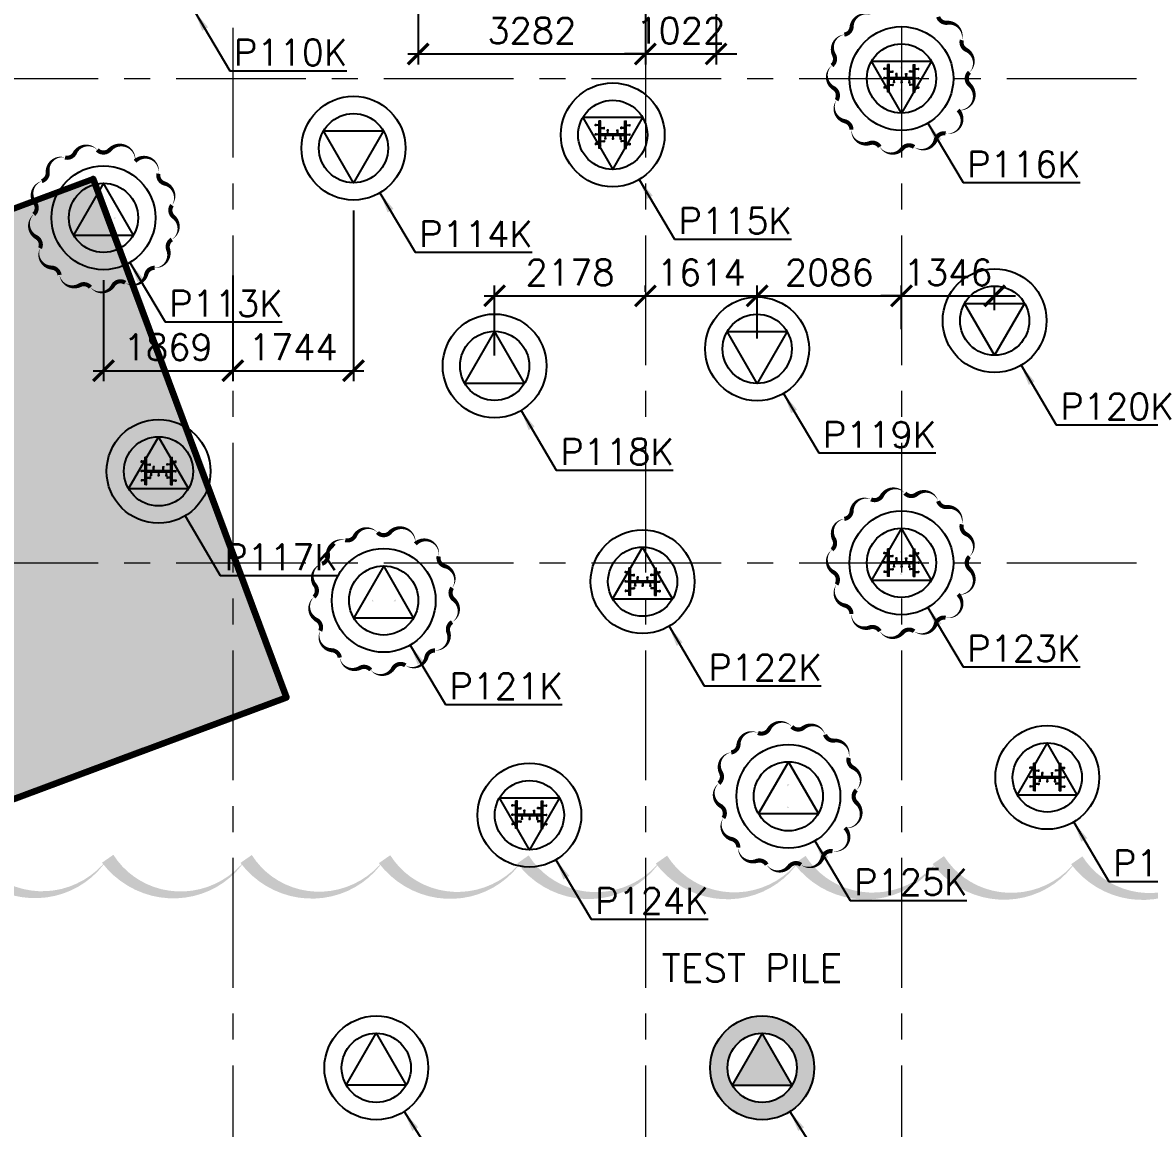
# Model space of a CAD drawing. Header units: millimetres. Extents: x -346728 to 1320345, y -537202 to -385966.
# Drawn here: x 148641 to 164921, y -477119 to -461132 of the extents above; entities that cross this region are included whole.
import ezdxf

# ---------------------------------------------------------------- set-up
doc = ezdxf.new("R2010")
doc.units = ezdxf.units.MM
doc.header["$LTSCALE"] = 100
doc.linetypes.add('X1326_GLB$0$CENTER', pattern=[2, 1.25, -0.25, 0.25, -0.25])
doc.layers.add('CL load', color=1, linetype='Continuous', plot=False)
for name, color, linetype in [('hach', 253, 'Continuous'), ('PILE MARK', 8, 'Continuous'), ('PL', 3, 'Continuous'), ('PLT', 6, 'Continuous'), ('XR_1326_csPL$0$SY', 1, 'Continuous')]:
    doc.layers.add(name, color=color, linetype=linetype)
for name, color, linetype, lineweight in [('KCMANH', 8, 'Continuous', 13), ('KINGPOST', 5, 'Continuous', 20), ('X1326_GLB$0$A-tim', 8, 'X1326_GLB$0$CENTER', 9)]:
    doc.layers.add(name, color=color, linetype=linetype, lineweight=lineweight)
doc.styles.add('simplex', font='simplex.shx')
doc.dimstyles.new('100', dxfattribs={"dimscale": 150, "dimtxt": 2.5, "dimasz": 2, "dimexe": 1, "dimexo": 1, "dimgap": 1, "dimtad": 1, "dimdec": 0, "dimzin": 0, "dimdsep": 46, "dimtxsty": 'simplex', "dimblk": 'ARCHTICK', "dimcen": 1, "dimdle": 1, "dimclrd": 256, "dimclre": 256, "dimclrt": 6, "dimadec": 0, "dimazin": 0, "dimtfac": 1, "dimtdec": 0, "dimtix": 1, "dimtmove": 2, "dimatfit": 3, "dimfxl": 1, "dimtolj": 1, "dimtzin": 0, "dimarcsym": 0})
pattern_1 = [(45, (188543.33, 11377564.439), (-8.980256121, 8.980256121), []), (135, (188543.33, 11377564.439), (-8.980256121, -8.980256121), [])]

# ---------------------------------------------------------------- blocks, each defined once
blk = doc.blocks.new('_ArchTick')
at = {"color": 0, "linetype": 'ByBlock', "const_width": 0.15}
blk.add_lwpolyline([(-0.5, -0.5), (0.5, 0.5)], dxfattribs=at)
blk = doc.blocks.new('*D498')
at = {"layer": 'CL load', "lineweight": -2, "transparency": 16777216}
for p, q in [((154357, -460217), (154357, -461737)), ((157639, -460233), (157639, -461737)), ((154207, -461587), (157789, -461587))]:
    blk.add_line(p, q, dxfattribs=at)
at = {"layer": 'DEFPOINTS', "color": 0, "transparency": 16777216}
for p in [(154357, -460067, 0), (157639, -460083, 0), (157639, -461587)]:
    blk.add_point(p, dxfattribs=at)
at = {"layer": 'CL load', "lineweight": -2, "transparency": 16777216, "xscale": 300, "yscale": 300, "zscale": 300, "rotation": 180}
blk.add_blockref('_ArchTick', (154357, -461587), dxfattribs=at)
at = {"layer": 'CL load', "lineweight": -2, "transparency": 16777216, "xscale": 300, "yscale": 300, "zscale": 300}
blk.add_blockref('_ArchTick', (157639, -461587), dxfattribs=at)
at = {"layer": 'CL load', "color": 6, "transparency": 16777216, "insert": (155998, -461250), "char_height": 375, "attachment_point": 5, "style": 'simplex'}
blk.add_mtext('\\A1;3282', dxfattribs=at)
blk = doc.blocks.new('*D499')
at = {"layer": 'CL load', "lineweight": -2, "transparency": 16777216}
for p, q in [((157639, -460233), (157639, -461737)), ((158661, -460217), (158661, -461737)), ((157639, -461587), (157339, -461587)), ((157639, -461587), (158661, -461587)), ((158661, -461587), (158961, -461587))]:
    blk.add_line(p, q, dxfattribs=at)
at = {"layer": 'DEFPOINTS', "color": 0, "transparency": 16777216}
for p in [(157639, -460083, 0), (158661, -460067), (158661, -461587)]:
    blk.add_point(p, dxfattribs=at)
at = {"layer": 'CL load', "lineweight": -2, "transparency": 16777216, "xscale": 300, "yscale": 300, "zscale": 300}
blk.add_blockref('_ArchTick', (157639, -461587), dxfattribs=at)
at = {"layer": 'CL load', "lineweight": -2, "transparency": 16777216, "xscale": 300, "yscale": 300, "zscale": 300, "rotation": 180}
blk.add_blockref('_ArchTick', (158661, -461587), dxfattribs=at)
at = {"layer": 'CL load', "color": 6, "transparency": 16777216, "insert": (158150, -461250), "char_height": 375, "attachment_point": 5, "style": 'simplex'}
blk.add_mtext('\\A1;1022', dxfattribs=at)
blk = doc.blocks.new('*D500')
at = {"layer": 'CL load', "lineweight": -2, "transparency": 16777216}
for p, q in [((151679, -464788), (151679, -466315)), ((149810, -464855), (149810, -466315)), ((149660, -466165), (151829, -466165))]:
    blk.add_line(p, q, dxfattribs=at)
at = {"layer": 'DEFPOINTS', "color": 0, "transparency": 16777216}
for p in [(151679, -464638, 0), (149810, -464705, 0), (151679, -466165)]:
    blk.add_point(p, dxfattribs=at)
at = {"layer": 'CL load', "lineweight": -2, "transparency": 16777216, "xscale": 300, "yscale": 300, "zscale": 300, "rotation": 180}
blk.add_blockref('_ArchTick', (149810, -466165), dxfattribs=at)
at = {"layer": 'CL load', "lineweight": -2, "transparency": 16777216, "xscale": 300, "yscale": 300, "zscale": 300}
blk.add_blockref('_ArchTick', (151679, -466165), dxfattribs=at)
at = {"layer": 'CL load', "color": 6, "transparency": 16777216, "insert": (150744, -465827), "char_height": 375, "attachment_point": 5, "style": 'simplex'}
blk.add_mtext('\\A1;1869', dxfattribs=at)
blk = doc.blocks.new('*D501')
at = {"layer": 'CL load', "lineweight": -2, "transparency": 16777216}
for p, q in [((153422, -463848), (153422, -466315)), ((151679, -464788), (151679, -466315)), ((151529, -466165), (153572, -466165))]:
    blk.add_line(p, q, dxfattribs=at)
at = {"layer": 'DEFPOINTS', "color": 0, "transparency": 16777216}
for p in [(153422, -463698, 0), (151679, -464638, 0), (153422, -466165)]:
    blk.add_point(p, dxfattribs=at)
at = {"layer": 'CL load', "lineweight": -2, "transparency": 16777216, "xscale": 300, "yscale": 300, "zscale": 300, "rotation": 180}
blk.add_blockref('_ArchTick', (151679, -466165), dxfattribs=at)
at = {"layer": 'CL load', "lineweight": -2, "transparency": 16777216, "xscale": 300, "yscale": 300, "zscale": 300}
blk.add_blockref('_ArchTick', (153422, -466165), dxfattribs=at)
at = {"layer": 'CL load', "color": 6, "transparency": 16777216, "insert": (152551, -465827), "char_height": 375, "attachment_point": 5, "style": 'simplex'}
blk.add_mtext('\\A1;1744', dxfattribs=at)
blk = doc.blocks.new('*D502')
at = {"layer": 'CL load', "lineweight": -2, "transparency": 16777216}
for p, q in [((155461, -465946), (155461, -464933)), ((157639, -465024), (157639, -464933)), ((155311, -465083), (157789, -465083))]:
    blk.add_line(p, q, dxfattribs=at)
at = {"layer": 'DEFPOINTS', "color": 0, "transparency": 16777216}
for p in [(157639, -465083), (157639, -465174, 0), (155461, -466096, 0)]:
    blk.add_point(p, dxfattribs=at)
at = {"layer": 'CL load', "lineweight": -2, "transparency": 16777216, "xscale": 300, "yscale": 300, "zscale": 300, "rotation": 180}
blk.add_blockref('_ArchTick', (155461, -465083), dxfattribs=at)
at = {"layer": 'CL load', "lineweight": -2, "transparency": 16777216, "xscale": 300, "yscale": 300, "zscale": 300}
blk.add_blockref('_ArchTick', (157639, -465083), dxfattribs=at)
at = {"layer": 'CL load', "color": 6, "transparency": 16777216, "insert": (156550, -464745), "char_height": 375, "attachment_point": 5, "style": 'simplex'}
blk.add_mtext('\\A1;2178', dxfattribs=at)
blk = doc.blocks.new('*D503')
at = {"layer": 'CL load', "lineweight": -2, "transparency": 16777216}
for p, q in [((157639, -465024), (157639, -464933)), ((159253, -465699), (159253, -464933)), ((157489, -465083), (159403, -465083))]:
    blk.add_line(p, q, dxfattribs=at)
at = {"layer": 'DEFPOINTS', "color": 0, "transparency": 16777216}
for p in [(159253, -465083), (157639, -465174, 0), (159253, -465849)]:
    blk.add_point(p, dxfattribs=at)
at = {"layer": 'CL load', "lineweight": -2, "transparency": 16777216, "xscale": 300, "yscale": 300, "zscale": 300, "rotation": 180}
blk.add_blockref('_ArchTick', (157639, -465083), dxfattribs=at)
at = {"layer": 'CL load', "lineweight": -2, "transparency": 16777216, "xscale": 300, "yscale": 300, "zscale": 300}
blk.add_blockref('_ArchTick', (159253, -465083), dxfattribs=at)
at = {"layer": 'CL load', "color": 6, "transparency": 16777216, "insert": (158446, -464745), "char_height": 375, "attachment_point": 5, "style": 'simplex'}
blk.add_mtext('\\A1;1614', dxfattribs=at)
blk = doc.blocks.new('*D504')
at = {"layer": 'CL load', "lineweight": -2, "transparency": 16777216}
for p, q in [((159253, -465699), (159253, -464933)), ((161339, -465563), (161339, -464933)), ((159103, -465083), (161489, -465083))]:
    blk.add_line(p, q, dxfattribs=at)
at = {"layer": 'DEFPOINTS', "color": 0, "transparency": 16777216}
for p in [(161339, -465083), (161339, -465713, 0), (159253, -465849)]:
    blk.add_point(p, dxfattribs=at)
at = {"layer": 'CL load', "lineweight": -2, "transparency": 16777216, "xscale": 300, "yscale": 300, "zscale": 300, "rotation": 180}
blk.add_blockref('_ArchTick', (159253, -465083), dxfattribs=at)
at = {"layer": 'CL load', "lineweight": -2, "transparency": 16777216, "xscale": 300, "yscale": 300, "zscale": 300}
blk.add_blockref('_ArchTick', (161339, -465083), dxfattribs=at)
at = {"layer": 'CL load', "color": 6, "transparency": 16777216, "insert": (160296, -464745), "char_height": 375, "attachment_point": 5, "style": 'simplex'}
blk.add_mtext('\\A1;2086', dxfattribs=at)
blk = doc.blocks.new('*D505')
at = {"layer": 'CL load', "lineweight": -2, "transparency": 16777216}
for p, q in [((161339, -465563), (161339, -464933)), ((162685, -465292), (162685, -464933)), ((161339, -465083), (161039, -465083)), ((161339, -465083), (162685, -465083)), ((162685, -465083), (162985, -465083))]:
    blk.add_line(p, q, dxfattribs=at)
at = {"layer": 'DEFPOINTS', "color": 0, "transparency": 16777216}
for p in [(162685, -465083), (162685, -465442), (161339, -465713, 0)]:
    blk.add_point(p, dxfattribs=at)
at = {"layer": 'CL load', "lineweight": -2, "transparency": 16777216, "xscale": 300, "yscale": 300, "zscale": 300}
blk.add_blockref('_ArchTick', (161339, -465083), dxfattribs=at)
at = {"layer": 'CL load', "lineweight": -2, "transparency": 16777216, "xscale": 300, "yscale": 300, "zscale": 300, "rotation": 180}
blk.add_blockref('_ArchTick', (162685, -465083), dxfattribs=at)
at = {"layer": 'CL load', "color": 6, "transparency": 16777216, "insert": (162012, -464745), "char_height": 375, "attachment_point": 5, "style": 'simplex'}
blk.add_mtext('\\A1;1346', dxfattribs=at)
blk = doc.blocks.new('LVL-KHUNGTEN')
blk.add_lwpolyline([(61072.9, 41092.8), (119123.5, 41092.8), (119123.5, 61.9), (61072.9, 61.9)], close=True)
blk = doc.blocks.new('MB HANG RAO TAM')
at = {"layer": 'XR_1326_csPL$0$SY', "lineweight": 100}
h = blk.add_hatch(dxfattribs=at)
h.set_pattern_fill('AR-CONC', color=256, scale=100, style=0)
h.set_pattern_definition([(50, (-45059.7, 631401.8), (717.2602, -62.75213), [75, -825]), (355, (-45059.7, 631401.8), (-138.7513, 752.1921), [60, -660]), (100.4514, (-44999.9, 631396.56), (578.5094, 689.43954), [63.7402, -701.1421]), (46.1842, (-45059.7, 631601.8), (1067.241, -165.519), [112.5, -1237.5]), (96.6356, (-44970.8, 631588), (934.6627, 974.1179), [95.6103, -1051.713]), (351.1842, (-45059.7, 631601.8), (934.662, 974.1186), [90, -990]), (21, (-44959.7, 631551.8), (596.90705, -402.6189), [75, -825]), (326, (-44959.7, 631551.8), (243.3153, 725.15005), [60, -660]), (71.4514, (-44909.95, 631518.24), (840.2226, 322.5305), [63.7402, -701.1421]), (37.5, (-45059.7, 631401.8), (12.15986, 332.89385), [0, -652, 0, -670, 0, -662.5]), (7.5, (-45059.7, 631401.8), (263.06954, 394.41171), [0, -382, 0, -637, 0, -252.5]), (327.5, (-45282.7, 631401.8), (533.82244, -22.55487), [0, -250, 0, -780, 0, -1035]), (317.5, (-45382.7, 631401.8), (583.18617, 100.10498), [0, -325, 0, -518, 0, -735])])
h.paths.add_polyline_path([(-10070, 17145), (1773, 21557), (4566, 14061), (-7277, 9648)])
h.paths.add_polyline_path([(469, 13601), (-1592, 12833), (-3687, 18455), (-1626, 19223)], flags=16)
h.paths.add_polyline_path([(-5376, 11423), (-6689, 10934), (-8784, 16556), (-7471, 17045)], flags=16)
at = {"lineweight": 100}
blk.add_line((2505, 13293, -1667), (-6687, 9868, -1667), dxfattribs=at)
at = {"layer": 'XR_1326_csPL$0$SY', "lineweight": 100}
blk.add_line((1773, 21557, -1667), (4567, 14061, -1667), dxfattribs=at)
blk.add_line((1773, 21557, -1667), (4567, 14061, -1667), dxfattribs=at)
at = {"layer": 'XR_1326_csPL$0$SY', "lineweight": 100, "elevation": -5737}
blk.add_lwpolyline([(-10070, 17145), (1773, 21557), (4566, 14061), (-7277, 9648)], close=True, dxfattribs=at)
at = {"layer": 'XR_1326_csPL$0$SY', "lineweight": 100}
for points, elevation in [([(-3193, 19707), (1773, 21557), (4567, 14061), (-6687, 9868)], -1667), ([(-1243, 11896), (4566, 14061), (1773, 21557)], 411)]:
    blk.add_lwpolyline(points, dxfattribs=dict(at, elevation=elevation))
blk = doc.blocks.new('KP50 TOI SAN L1')
at = {"ltscale": 0.1}
h = blk.add_hatch(color=3, dxfattribs=at)
h.dxf.hatch_style = 1
h.paths.add_polyline_path([(14, 171), (-14, 171), (-14, 142)])
h.paths.add_polyline_path([(-14, -142), (-14, -171), (14, -171)])
at = {"layer": 'KCMANH', "linetype": 'ByBlock'}
h = blk.add_hatch(dxfattribs=at)
h.set_pattern_fill('ANSI37', color=3, scale=4, style=0)
h.set_pattern_definition(pattern_1)
h.paths.add_polyline_path([(-200, 200), (-200, 171), (200, 171), (200, 200)])
h = blk.add_hatch(dxfattribs=at)
h.set_pattern_fill('ANSI37', color=3, scale=4, style=0)
h.set_pattern_definition([(45, (188728.93, 11377564.439), (-8.980256121, 8.980256121), []), (135, (188728.93, 11377564.439), (-8.980256121, -8.980256121), [])])
h.paths.add_polyline_path([(14, 171), (-14, 142), (-14, -142), (14, -171)])
h = blk.add_hatch(dxfattribs=at)
h.set_pattern_fill('ANSI37', color=3, scale=4, style=0)
h.set_pattern_definition(pattern_1)
h.paths.add_polyline_path([(-200, -171), (-200, -200), (200, -200), (200, -171)])
at = {"layer": 'KCMANH', "color": 3, "linetype": 'ByBlock'}
blk.add_line((-200, 200), (200, 200), dxfattribs=at)
at = {"layer": 'KCMANH', "linetype": 'ByBlock'}
for p, q in [((-125, 253), (-146, 253)), ((-146, 240), (-146, 253)), ((-125, 240), (-146, 240)), ((-142, 200), (-142, 240)), ((-129, 200), (-129, 240)), ((-125, 240), (-125, 253)), ((-102, 171), (-102, 131)), ((-89, 171), (-89, 131)), ((-10, 253), (10, 253)), ((-10, 240), (-10, 253)), ((-10, 240), (10, 240)), ((-6, 200), (-6, 240)), ((6, 200), (6, 240)), ((10, 240), (10, 253)), ((89, 171), (89, 131)), ((102, 171), (102, 131)), ((125, 253), (146, 253)), ((125, 240), (125, 253)), ((125, 240), (146, 240)), ((129, 200), (129, 240)), ((142, 200), (142, 240)), ((146, 240), (146, 253)), ((-85, 131), (-106, 131)), ((-106, 131), (-106, 118)), ((-85, 118), (-106, 118)), ((-85, 131), (-85, 118)), ((-67, 100), (-67, 120)), ((-54, 120), (-67, 120)), ((-54, 100), (-67, 100)), ((-67, 10), (-67, -10)), ((-54, 10), (-67, 10)), ((-54, 100), (-54, 120)), ((-14, 116), (-54, 116)), ((-14, 104), (-54, 104)), ((-54, 10), (-54, -10)), ((-14, 6), (-54, 6)), ((14, 76), (54, 76)), ((14, 64), (54, 64)), ((54, 60), (54, 80)), ((54, 80), (67, 80)), ((54, 60), (67, 60)), ((67, 60), (67, 80)), ((85, 131), (106, 131)), ((85, 131), (85, 118)), ((85, 118), (106, 118)), ((106, 131), (106, 118)), ((-85, -118), (-106, -118)), ((-106, -131), (-106, -118)), ((-85, -131), (-106, -131)), ((-102, -171), (-102, -131)), ((-89, -171), (-89, -131)), ((-85, -131), (-85, -118)), ((-54, -10), (-67, -10)), ((-67, -100), (-67, -120)), ((-54, -100), (-67, -100)), ((-54, -120), (-67, -120)), ((-14, -6), (-54, -6)), ((-54, -100), (-54, -120)), ((-14, -104), (-54, -104)), ((-14, -116), (-54, -116)), ((14, -64), (54, -64)), ((14, -76), (54, -76)), ((54, -60), (54, -80)), ((54, -60), (67, -60)), ((54, -80), (67, -80)), ((67, -60), (67, -80)), ((85, -118), (106, -118)), ((85, -131), (85, -118)), ((85, -131), (106, -131)), ((89, -171), (89, -131)), ((102, -171), (102, -131)), ((106, -131), (106, -118)), ((-125, -240), (-146, -240)), ((-146, -240), (-146, -253)), ((-125, -253), (-146, -253)), ((-142, -200), (-142, -240)), ((-129, -200), (-129, -240)), ((-125, -240), (-125, -253)), ((-10, -240), (10, -240)), ((-10, -240), (-10, -253)), ((-10, -253), (10, -253)), ((-6, -200), (-6, -240)), ((6, -200), (6, -240)), ((10, -240), (10, -253)), ((125, -240), (146, -240)), ((125, -240), (125, -253)), ((125, -253), (146, -253)), ((129, -200), (129, -240)), ((142, -200), (142, -240)), ((146, -240), (146, -253))]:
    blk.add_line(p, q, dxfattribs=at)
at = {"layer": 'KINGPOST', "color": 3, "linetype": 'ByBlock'}
for p, q in [((-200, 171), (-200, 200)), ((-200, 171), (200, 171)), ((-14, 171), (-14, -171)), ((-14, 142), (14, 171)), ((14, 171), (14, -171)), ((200, 171), (200, 200)), ((-14, -142), (14, -171)), ((-200, -171), (200, -171)), ((-200, -171), (-200, -200)), ((-200, -200), (200, -200)), ((200, -171), (200, -200))]:
    blk.add_line(p, q, dxfattribs=at)
at = {"layer": 'KINGPOST', "color": 6, "linetype": 'ByBlock'}
blk.add_lwpolyline([(-14, 0), (14, 0)], dxfattribs=at)
blk = doc.blocks.new('B1 Kingpost Layout Plan1')
at = {"layer": 'KCMANH', "linetype": 'ByBlock', "rotation": 90}
for p in [(10975, -47171, 0), (6804, -47986, 0), (242, -52850, 0), (10975, -54172, 0), (7235, -54448, 0), (13081, -57274, 0), (5600, -57819, 0)]:
    blk.add_blockref('KP50 TOI SAN L1', p, dxfattribs=at)

msp = doc.modelspace()

# ---------------------------------------------------------------- hatches: boundary and pattern name
at = {"ltscale": 0.1}
h = msp.add_hatch(color=6, dxfattribs=at)
h.dxf.hatch_style = 1
h.paths.add_polyline_path([(161353, -461770.4), (161324.2, -461770.4), (161324.2, -461799.2)])
h.paths.add_polyline_path([(161324.2, -462084), (161324.2, -462112.8), (161353, -462112.8)])
h = msp.add_hatch(color=6, dxfattribs=at)
h.dxf.hatch_style = 1
h.paths.add_polyline_path([(149638.9, -463940.7), (149638.9, -463969.5), (149667.7, -463969.5)])
h.paths.add_polyline_path([(149952.5, -463969.5), (149981.3, -463969.5), (149981.3, -463940.7)])
h = msp.add_hatch(color=6, dxfattribs=at)
h.dxf.hatch_style = 1
h.paths.add_polyline_path([(161353, -468770.6), (161324.2, -468770.6), (161324.2, -468799.4)])
h.paths.add_polyline_path([(161324.2, -469084.2), (161324.2, -469113), (161353, -469113)])
h = msp.add_hatch(color=6, dxfattribs=at)
h.dxf.hatch_style = 1
h.paths.add_polyline_path([(153687.2, -469471.7), (153687.2, -469500.5), (153716, -469500.5)])
h.paths.add_polyline_path([(154000.8, -469500.5), (154029.6, -469500.5), (154029.6, -469471.7)])
h = msp.add_hatch(color=6, dxfattribs=at)
h.dxf.hatch_style = 1
h.paths.add_polyline_path([(159719.1, -472145.9), (159690.3, -472145.9), (159690.3, -472174.7)])
h.paths.add_polyline_path([(159690.3, -472459.5), (159690.3, -472488.3), (159719.1, -472488.3)])
at = {"layer": 'hach'}
h = msp.add_hatch(dxfattribs=at)
h.set_pattern_fill('ANSI31', color=256, scale=70)
h.set_pattern_definition([(45, (121918.56, -508591.22), (-157.15448, 157.15448), [])])
h.paths.add_polyline_path([(142200.7, -410142.2), (128621.2, -428107.5), (155914.1, -501359), (162214.1, -503970.9), (238136.4, -469396.6), (242695.2, -462329.4), (242687.2, -415142.7), (237685.1, -410142.2)])
h.paths.add_polyline_path([(142797.9, -411342.2), (129975.7, -428305.7), (156856.2, -500450.6), (162191.6, -502662.6), (237318.8, -468450.4), (241495.1, -461976.1), (241487, -415639.4), (237188.2, -411342.2)], flags=16)
h = msp.add_hatch(dxfattribs=at)
h.set_pattern_fill('AR-CONC', color=256, scale=4)
h.set_pattern_definition([(50, (121918.56, -508591.2), (728.7387, -63.7563), [76.2, -838.2]), (355, (121918.56, -508591.2), (-140.9737, 764.2274), [60.96, -670.5623]), (100.45144, (121979.3, -508596.54), (587.765, 700.471), [64.76, -712.361]), (46.1842, (121918.6, -508388), (1084.316, -168.1693), [114.3, -1257.3]), (96.63556, (122008.9, -508402), (949.6165, 989.7045), [97.14, -1068.5424]), (351.18415, (121918.6, -508388), (949.6165, 989.7045), [91.44, -1005.839]), (21, (122020.16, -508438.8), (606.4576, -409.0608), [76.2, -838.2]), (326, (122020.16, -508438.8), (247.208, 736.752), [60.96, -670.56]), (71.45144, (122070.7, -508472.9), (853.6657, 327.691), [64.76, -712.3598]), (37.5, (121918.56, -508591.22), (12.3544, 338.22016), [0, -662.432, 0, -680.72, 0, -673.1]), (7.5, (121918.56, -508591.22), (267.27865, 400.7223), [0, -388.112, 0, -647.192, 0, -256.54]), (327.5, (121692, -508591.22), (542.3624, -22.91498), [0, -254, 0, -792.48, 0, -1051.56]), (317.5, (121590.4, -508591.2), (592.5167, 101.706), [0, -330.2, 0, -526.288, 0, -746.76])])
h.paths.add_polyline_path([(142200.7, -410142.2), (128621.2, -428107.5), (155914.1, -501359), (162214.1, -503970.9), (238136.4, -469396.6), (242695.2, -462329.4), (242687.2, -415142.7), (237685.1, -410142.2)])
h.paths.add_polyline_path([(142797.9, -411342.2), (129975.7, -428305.7), (156856.2, -500450.6), (162191.6, -502662.6), (237318.8, -468450.4), (241495.1, -461976.1), (241487, -415639.4), (237188.2, -411342.2)], flags=16)
at = {"layer": 'PL'}
h = msp.add_hatch(color=6, dxfattribs=at)
h.dxf.hatch_style = 1
h.paths.add_polyline_path([(158576.1, -476241.8, 1), (160076.1, -476241.8, 1)])
h.paths.add_polyline_path([(159826.1, -476241.8, -1), (158826.1, -476241.8, -1)], flags=16)
h.paths.add_polyline_path([(159326.1, -475741.8), (159759.1, -476491.8), (158893.1, -476491.8)], flags=0)
h = msp.add_hatch(color=8, dxfattribs=at)
h.dxf.hatch_style = 1
h.paths.add_polyline_path([(158576.1, -476241.8, 1), (160076.1, -476241.8, 1)])
h.paths.add_polyline_path([(159826.1, -476241.8, -1), (158826.1, -476241.8, -1)], flags=16)
h.paths.add_polyline_path([(159326.1, -475741.8), (159759.1, -476491.8), (158893.1, -476491.8)], flags=0)
h = msp.add_hatch(color=6, dxfattribs=at)
h.dxf.hatch_style = 1
h.paths.add_polyline_path([(159326.1, -475741.8), (158893.1, -476491.8), (159759.1, -476491.8)])
h = msp.add_hatch(color=8, dxfattribs=at)
h.dxf.hatch_style = 1
h.paths.add_polyline_path([(159326.1, -475741.8), (158893.1, -476491.8), (159759.1, -476491.8)])

# ---------------------------------------------------------------- linework, layer by layer
at = {"color": 6, "elevation": -2718.3}
msp.add_lwpolyline([(160899.8, -461025, 0, 60, 0.520567), (160618.5, -461193.9, 60, 60, -0.3534934), (160512.9, -461307.2, 0, 60, 0.5205671), (160364.4, -461599.9, 60, 60, -0.3571345), (160334.1, -461753, 0, 60, 0.520567), (160359.8, -462080.7, 60, 60, -0.4289707), (160400.1, -462254.6, 0, 60, 0.520567), (160520.9, -462559.4, 60, 60, -0.3534582), (160615.5, -462681.9, 0, 60, 0.520567), (160880.2, -462876, 60, 60, -0.3534893), (161025.5, -462929.4, 0, 60, 0.5205671), (161352.7, -462953, 60, 60, -0.3982747), (161520.7, -462931, 0, 60, 0.520567), (161835.3, -462822.6, 60, 60, -0.3869502), (161976.4, -462735.5, 0, 60, 0.7314349), (162157, -462399.2, 0, 60, 0.7206829), (162321.6, -462032.2, 60, 60, -0.4358983), (162320.7, -461851.8, 0, 60, 0.5205671), (162274, -461527.3, 60, 60, -0.3534527), (162210.4, -461386.2, 0, 60, 0.5205671), (161998, -461135.9, 60, 60, -0.3534915), (161869, -461050.2, 0, 60, 0.5205671)], format="xyseb", dxfattribs=at)
for points in [[(149720.3, -462973, 0, 60, 0.5205671), (149395.8, -463019.7, 60, 60, -0.3534527), (149254.7, -463083.3, 0, 60, 0.5205671), (149004.4, -463295.7, 60, 60, -0.3534915), (148918.7, -463424.7, 0, 60, 0.5205671), (148819.8, -463737.5, 60, 60, -0.3944899), (148803.4, -463904.9, 0, 60, 0.520567), (148840.1, -464235.7, 60, 60, -0.3907151), (148893.6, -464393.9, 0, 60, 0.520567), (149062.4, -464675.3, 60, 60, -0.3534934), (149175.7, -464780.8, 0, 60, 0.5205671), (149468.4, -464929.3, 60, 60, -0.3571345), (149621.5, -464959.6, 0, 60, 0.520567), (149949.2, -464933.9, 60, 60, -0.4289707), (150123.1, -464893.6, 0, 60, 0.520567), (150427.9, -464772.8, 60, 60, -0.3534582), (150550.4, -464678.2, 0, 60, 0.520567), (150744.5, -464413.5, 60, 60, -0.3534893), (150797.9, -464268.2, 0, 60, 0.5205671), (150821.5, -463941, 60, 60, -0.3982747), (150799.6, -463773.1, 0, 60, 0.520567), (150691.1, -463458.4, 60, 60, -0.3869502), (150604, -463317.3, 0, 60, 0.7314349), (150267.7, -463136.7, 0, 60, 0.7206829), (149900.7, -462972.1, 60, 60, -0.4358983)], [(162320.7, -468852, 0, 60, 0.5205671), (162274, -468527.5, 60, 60, -0.3534527), (162210.4, -468386.4, 0, 60, 0.5205671), (161998, -468136.2, 60, 60, -0.3534915), (161869, -468050.5, 0, 60, 0.5205671), (161556.2, -467951.6, 60, 60, -0.3944899), (161388.9, -467935.1, 0, 60, 0.520567), (161058, -467971.9, 60, 60, -0.3907151), (160899.8, -468025.3, 0, 60, 0.520567), (160618.5, -468194.1, 60, 60, -0.3534934), (160512.9, -468307.4, 0, 60, 0.5205671), (160364.4, -468600.1, 60, 60, -0.3571345), (160334.1, -468753.2, 0, 60, 0.520567), (160359.8, -469080.9, 60, 60, -0.4289707), (160400.1, -469254.8, 0, 60, 0.520567), (160520.9, -469559.6, 60, 60, -0.3534582), (160615.5, -469682.1, 0, 60, 0.520567), (160880.2, -469876.2, 60, 60, -0.3534893), (161025.5, -469929.7, 0, 60, 0.5205671), (161352.7, -469953.2, 60, 60, -0.3982747), (161520.7, -469931.3, 0, 60, 0.520567), (161835.3, -469822.9, 60, 60, -0.3869502), (161976.4, -469735.7, 0, 60, 0.7314349), (162157, -469399.4, 0, 60, 0.7206829), (162321.6, -469032.5, 60, 60, -0.4358983)], [(153768.6, -468504, 0, 60, 0.5205671), (153444.1, -468550.7, 60, 60, -0.3534527), (153303, -468614.3, 0, 60, 0.5205671), (153052.7, -468826.7, 60, 60, -0.3534915), (152967, -468955.6, 0, 60, 0.5205671), (152868.1, -469268.4, 60, 60, -0.3944899), (152851.7, -469435.8, 0, 60, 0.520567), (152888.4, -469766.7, 60, 60, -0.3907151), (152941.9, -469924.9, 0, 60, 0.520567), (153110.7, -470206.2, 60, 60, -0.3534934), (153224, -470311.7, 0, 60, 0.5205671), (153516.7, -470460.2, 60, 60, -0.3571345), (153669.8, -470490.6, 0, 60, 0.520567), (153997.5, -470464.8, 60, 60, -0.4289707), (154171.4, -470424.5, 0, 60, 0.520567), (154476.2, -470303.8, 60, 60, -0.3534582), (154598.7, -470209.1, 0, 60, 0.520567), (154792.8, -469944.5, 60, 60, -0.3534893), (154846.2, -469799.2, 0, 60, 0.5205671), (154869.8, -469472, 60, 60, -0.3982747), (154847.9, -469304, 0, 60, 0.520567), (154739.5, -468989.4, 60, 60, -0.3869502), (154652.3, -468848.3, 0, 60, 0.7314349), (154316, -468667.7, 0, 60, 0.7206829), (153949.1, -468503.1, 60, 60, -0.4358983)], [(160686.8, -472227.3, 0, 60, 0.5205671), (160640.1, -471902.9, 60, 60, -0.3534527), (160576.5, -471761.7, 0, 60, 0.5205671), (160364.1, -471511.5, 60, 60, -0.3534915), (160235.1, -471425.8, 0, 60, 0.5205671), (159922.3, -471326.9, 60, 60, -0.3944899), (159755, -471310.5, 0, 60, 0.520567), (159424.1, -471347.2, 60, 60, -0.3907151), (159265.9, -471400.6, 0, 60, 0.520567), (158984.6, -471569.5, 60, 60, -0.3534934), (158879, -471682.8, 0, 60, 0.5205671), (158730.5, -471975.4, 60, 60, -0.3571345), (158700.2, -472128.5, 0, 60, 0.520567), (158725.9, -472456.3, 60, 60, -0.4289707), (158766.2, -472630.2, 0, 60, 0.520567), (158887, -472934.9, 60, 60, -0.3534582), (158981.6, -473057.5, 0, 60, 0.520567), (159246.3, -473251.5, 60, 60, -0.3534893), (159391.6, -473305, 0, 60, 0.5205671), (159718.8, -473328.6, 60, 60, -0.3982747), (159886.8, -473306.6, 0, 60, 0.520567), (160201.4, -473198.2, 60, 60, -0.3869502), (160342.5, -473111.1, 0, 60, 0.7314349), (160523.1, -472774.8, 0, 60, 0.7206829), (160687.7, -472407.8, 60, 60, -0.4358983)]]:
    msp.add_lwpolyline(points, format="xyseb", close=True, dxfattribs=at)
at = {"elevation": -1404.9}
msp.add_lwpolyline([(165871, -473245.3, 0, 200, -0.5205671), (163871, -473242.1, 0, 200, -0.5205671), (161871, -473238.9, 0, 200, -0.5205671), (159871, -473235.7, 0, 200, -0.5205671), (157871, -473232.5, 0, 200, -0.5205671), (155871, -473229.3, 0, 200, -0.5205671), (153871, -473226.1, 0, 200, -0.5205671), (151871, -473222.8, 0, 200, -0.5205671), (149871, -473219.6, 0, 200, -0.5205671), (147871, -473216.4, 0, 200, -0.5205671)], format="xyseb", dxfattribs=at)
at = {"layer": 'PL', "elevation": -1404.9}
for points in [[(160905.6, -461691.6), (161771.6, -461691.6), (161338.6, -462441.6)], [(160905.6, -461691.6), (161771.6, -461691.6), (161338.6, -462441.6)], [(157600.5, -462506.5), (156734.5, -462506.5), (157167.5, -463256.5)], [(157600.5, -462506.5), (156734.5, -462506.5), (157167.5, -463256.5)], [(152989.4, -462698.3), (153855.4, -462698.3), (153422.4, -463448.3)], [(152989.4, -462698.3), (153855.4, -462698.3), (153422.4, -463448.3)], [(149377.1, -464205.1), (150243.1, -464205.1), (149810.1, -463455.1)], [(149377.1, -464205.1), (150243.1, -464205.1), (149810.1, -463455.1)], [(162251.6, -465191.7), (163117.6, -465191.7), (162684.6, -465941.7)], [(162251.6, -465191.7), (163117.6, -465191.7), (162684.6, -465941.7)], [(155028, -466345.8), (155894, -466345.8), (155461, -465595.8)], [(155028, -466345.8), (155894, -466345.8), (155461, -465595.8)], [(158820, -465599.2), (159686.1, -465599.2), (159253.1, -466349.2)], [(158820, -465599.2), (159686.1, -465599.2), (159253.1, -466349.2)], [(150172.8, -467869.7), (151038.8, -467869.7), (150605.8, -467119.7)], [(150172.8, -467869.7), (151038.8, -467869.7), (150605.8, -467119.7)], [(160905.6, -469191.8), (161771.6, -469191.8), (161338.6, -468441.8)], [(160905.6, -469191.8), (161771.6, -469191.8), (161338.6, -468441.8)], [(157165.5, -469464.5), (158031.6, -469464.5), (157598.5, -468714.5)], [(157165.5, -469464.5), (158031.6, -469464.5), (157598.5, -468714.5)], [(153425.4, -469736.1), (154291.4, -469736.1), (153858.4, -468986.1)], [(153425.4, -469736.1), (154291.4, -469736.1), (153858.4, -468986.1)], [(163011.7, -472294.5), (163877.8, -472294.5), (163444.8, -471544.5)], [(163011.7, -472294.5), (163877.8, -472294.5), (163444.8, -471544.5)], [(159271.7, -472567.1), (160137.7, -472567.1), (159704.7, -471817.1)], [(159271.7, -472567.1), (160137.7, -472567.1), (159704.7, -471817.1)], [(155530.7, -472339.3), (156396.7, -472339.3), (155963.7, -473089.3)], [(155530.7, -472339.3), (156396.7, -472339.3), (155963.7, -473089.3)], [(154184.1, -476491.8), (153318.1, -476491.8), (153751.1, -475741.8)], [(154184.1, -476491.8), (153318.1, -476491.8), (153751.1, -475741.8)], [(158893.1, -476491.8), (159759.1, -476491.8), (159326.1, -475741.8)], [(158893.1, -476491.8), (159759.1, -476491.8), (159326.1, -475741.8)]]:
    msp.add_lwpolyline(points, close=True, dxfattribs=at)
at = {"layer": 'PL'}
for centre, radius in [((161338.6, -461941.6, -1404.9), 750), ((161338.6, -461941.6, -1404.9), 750), ((161338.6, -461941.6, -1404.9), 500), ((161338.6, -461941.6, -1404.9), 500), ((157167.5, -462756.5, -1404.9), 750), ((157167.5, -462756.5, -1404.9), 750), ((153422.4, -462948.3, -1404.9), 750), ((153422.4, -462948.3, -1404.9), 750), ((157167.5, -462756.5, -1404.9), 500), ((157167.5, -462756.5, -1404.9), 500), ((153422.4, -462948.3, -1404.9), 500), ((153422.4, -462948.3, -1404.9), 500), ((149810.1, -463955.1, -1404.9), 750), ((149810.1, -463955.1, -1404.9), 750), ((149810.1, -463955.1, -1404.9), 500), ((149810.1, -463955.1, -1404.9), 500), ((162684.6, -465441.7, -1404.9), 750), ((162684.6, -465441.7, -1404.9), 750), ((162684.6, -465441.7, -1404.9), 500), ((162684.6, -465441.7, -1404.9), 500), ((159253.1, -465849.2, -1404.9), 750), ((159253.1, -465849.2, -1404.9), 750), ((155461, -466095.8, -1404.9), 750), ((155461, -466095.8, -1404.9), 750), ((159253.1, -465849.2, -1404.9), 500), ((159253.1, -465849.2, -1404.9), 500), ((155461, -466095.8, -1404.9), 500), ((155461, -466095.8, -1404.9), 500), ((150605.8, -467619.7, -1404.9), 750), ((150605.8, -467619.7, -1404.9), 750), ((150605.8, -467619.7, -1404.9), 500), ((150605.8, -467619.7, -1404.9), 500), ((161338.6, -468941.8, -1404.9), 750), ((161338.6, -468941.8, -1404.9), 750), ((157598.5, -469214.5, -1404.9), 750), ((157598.5, -469214.5, -1404.9), 750), ((161338.6, -468941.8, -1404.9), 500), ((161338.6, -468941.8, -1404.9), 500), ((157598.5, -469214.5, -1404.9), 500), ((157598.5, -469214.5, -1404.9), 500), ((153858.4, -469486.1, -1404.9), 750), ((153858.4, -469486.1, -1404.9), 750), ((153858.4, -469486.1, -1404.9), 500), ((153858.4, -469486.1, -1404.9), 500), ((163444.8, -472044.5, -1404.9), 750), ((163444.8, -472044.5, -1404.9), 750), ((159704.7, -472317.1, -1404.9), 750), ((159704.7, -472317.1, -1404.9), 750), ((163444.8, -472044.5, -1404.9), 500), ((163444.8, -472044.5, -1404.9), 500), ((155963.7, -472589.3, -1404.9), 750), ((155963.7, -472589.3, -1404.9), 750), ((159704.7, -472317.1, -1404.9), 500), ((159704.7, -472317.1, -1404.9), 500), ((155963.7, -472589.3, -1404.9), 500), ((155963.7, -472589.3, -1404.9), 500), ((153751.1, -476241.8, -1404.9), 750), ((153751.1, -476241.8, -1404.9), 750), ((159326.1, -476241.8, -1404.9), 750), ((159326.1, -476241.8, -1404.9), 750), ((153751.1, -476241.8, -1404.9), 500), ((153751.1, -476241.8, -1404.9), 500), ((159326.1, -476241.8, -1404.9), 500), ((159326.1, -476241.8, -1404.9), 500)]:
    msp.add_circle(centre, radius, dxfattribs=at)
at = {"layer": 'X1326_GLB$0$A-tim', "ltscale": 15}
for p, q in [((151678.6, -398208.6, -1404.9), (151678.6, -512162.7, -1404.9)), ((157638.6, -398208.6, -1404.9), (157638.6, -512162.7, -1404.9)), ((161338.6, -398208.6, -1404.9), (161338.6, -512162.7, -1404.9)), ((120859.5, -461941.6, -1404.9), (255546, -461941.6, -1404.9)), ((120859.5, -468941.8, -1404.9), (255546, -468941.8, -1404.9))]:
    msp.add_line(p, q, dxfattribs=at)

# ---------------------------------------------------------------- block references
at = {"extrusion": (0.00597, -2.28885e-18, 0.999982), "xscale": 3.385207865094198, "yscale": 3.385207865094198, "zscale": 3.385207865094198}
msp.add_blockref('LVL-KHUNGTEN', (-107243.5, -525073.6, -287.1), dxfattribs=at)

# ---------------------------------------------------------------- texts
at = {"layer": 'PILE MARK', "color": 4, "style": 'simplex'}
for s, p in [('P110K', (151693, -461751.4, -1404.9)), ('P116K', (162287.2, -463369.6, -1404.9)), ('P115K', (158116.1, -464184.6, -1404.9)), ('P114K', (154371, -464376.4, -1404.9)), ('P113K', (150758.7, -465383.2, -1404.9)), ('P120K', (163633.2, -466869.8, -1404.9)), ('P119K', (160201.7, -467277.2, -1404.9)), ('P118K', (156409.7, -467523.8, -1404.9)), ('P117K', (151554.5, -469047.8, -1404.9)), ('P123K', (162287.2, -470369.9, -1404.9)), ('P122K', (158547.2, -470642.5, -1404.9)), ('P121K', (154807, -470914.1, -1404.9)), ('P126K', (164393.4, -473472.6, -1404.9)), ('P125K', (160653.3, -473745.2, -1404.9)), ('P124K', (156912.3, -474017.4, -1404.9))]:
    msp.add_text(s, height=375, dxfattribs=at).set_placement(p)
at = {"layer": 'PLT', "style": 'simplex'}
msp.add_text('TEST PILE', height=400, dxfattribs=at).set_placement((157874.8, -474998.9, -1404.9))

# ---------------------------------------------------------------- dimensions: what is measured, and where the dimension line sits
at = {"layer": 'CL load'}
for base, p1, p2, picture, middle in [((157638.6, -461587.2, -1404.9), (154356.7, -460066.6, -1404.9), (157638.6, -460083.3, -1404.9), '*D498', (155997.6, -461249.7, -1404.9)), ((158660.5, -461587.2, -1404.9), (157638.6, -460083.3, -1404.9), (158660.5, -460066.6, -1404.9), '*D499', (158149.6, -461249.7, -1404.9)), ((153422.4, -466164.6, -1404.9), (151678.6, -464638, -1404.9), (153422.4, -463698.3, -1404.9), '*D501', (152550.5, -465827.1, -1404.9)), ((151678.6153, -466164.6023, -1404.9494), (149810.0733, -464705.093, -1404.9494), (151678.6153, -464637.9864, -1404.9494), '*D500', (150744.3443, -465827.1023, -1404.9494)), ((157638.6, -465082.9, -1404.9), (155461, -466095.8, -1404.9), (157638.6, -465174, -1404.9), '*D502', (156549.8, -464745.4, -1404.9)), ((159253.0541, -465082.8562, -1404.9494), (157638.6153, -465174.0045, -1404.9494), (159253.0541, -465849.1775, -1404.9494), '*D503', (158445.8347, -464745.3562, -1404.9494)), ((161338.6153, -465082.8562, -1404.9494), (159253.0541, -465849.1775, -1404.9494), (161338.6153, -465713.341, -1404.9494), '*D504', (160295.8347, -464745.3562, -1404.9494)), ((162684.6, -465082.9, -1404.9), (161338.6, -465713.3, -1404.9), (162684.6, -465441.7, -1404.9), '*D505', (162011.6, -464745.4, -1404.9))]:
    dim = msp.add_linear_dim(base=base, p1=p1, p2=p2, dimstyle='100', dxfattribs=at)
    dim.commit()
    dim.dimension.update_dxf_attribs({"geometry": picture, "text_midpoint": middle})

# ---------------------------------------------------------------- leaders
at = {"layer": 'PILE MARK'}
for points in [[(151126.4, -460968.7, -1404.9), (151635.6, -461829, -1404.9), (153324.4, -461829, -1404.9)], [(161720.6, -462587, -1404.9), (162229.9, -463447.2, -1404.9), (163918.7, -463447.2, -1404.9)], [(157549.5, -463401.9, -1404.9), (158058.8, -464262.2, -1404.9), (159747.6, -464262.2, -1404.9)], [(153804.5, -463593.7, -1404.9), (154313.7, -464454, -1404.9), (156002.5, -464454, -1404.9)], [(150192.1, -464600.5, -1404.9), (150701.4, -465460.7, -1404.9), (152390.2, -465460.7, -1404.9)], [(163066.6, -466087.1, -1404.9), (163575.9, -466947.3, -1404.9), (165264.7, -466947.3, -1404.9)], [(159635.1, -466494.6, -1404.9), (160144.3, -467354.8, -1404.9), (161833.1, -467354.8, -1404.9)], [(155843.1, -466741.2, -1404.9), (156352.3, -467601.4, -1404.9), (158041.1, -467601.4, -1404.9)], [(150987.9, -468265.1, -1404.9), (151497.1, -469125.3, -1404.9), (153185.9, -469125.3, -1404.9)], [(161720.6, -469587.2, -1404.9), (162229.9, -470447.5, -1404.9), (163918.7, -470447.5, -1404.9)], [(157980.6, -469859.8, -1404.9), (158489.8, -470720.1, -1404.9), (160178.6, -470720.1, -1404.9)], [(154240.4, -470131.5, -1404.9), (154749.7, -470991.7, -1404.9), (156438.5, -470991.7, -1404.9)], [(163826.8, -472689.9, -1404.9), (164336.1, -473550.2, -1404.9), (166024.8, -473550.2, -1404.9)], [(160086.7, -472962.5, -1404.9), (160596, -473822.8, -1404.9), (162284.8, -473822.8, -1404.9)], [(156345.7, -473234.7, -1404.9), (156855, -474095, -1404.9), (158543.8, -474095, -1404.9)], [(154153.3, -476874.9, -1404.9), (154698.9, -477734, -1404.9), (156387.7, -477734, -1404.9)], [(159728.2, -476874.9, -1404.9), (160273.9, -477734, -1404.9), (161962.7, -477734, -1404.9)]]:
    msp.add_leader(points, dimstyle='100', override={"dimgap": 1, "dimtad": 0}, dxfattribs=at)

# ---------------------------------------------------------------- next in the draw order: block references
msp.add_blockref('MB HANG RAO TAM', (147888.6, -484948.9, 0))

# ---------------------------------------------------------------- next in the draw order: block references
msp.add_blockref('B1 Kingpost Layout Plan1', (150363.7, -414766, -1404.9))

doc.saveas('drawing.dxf')
